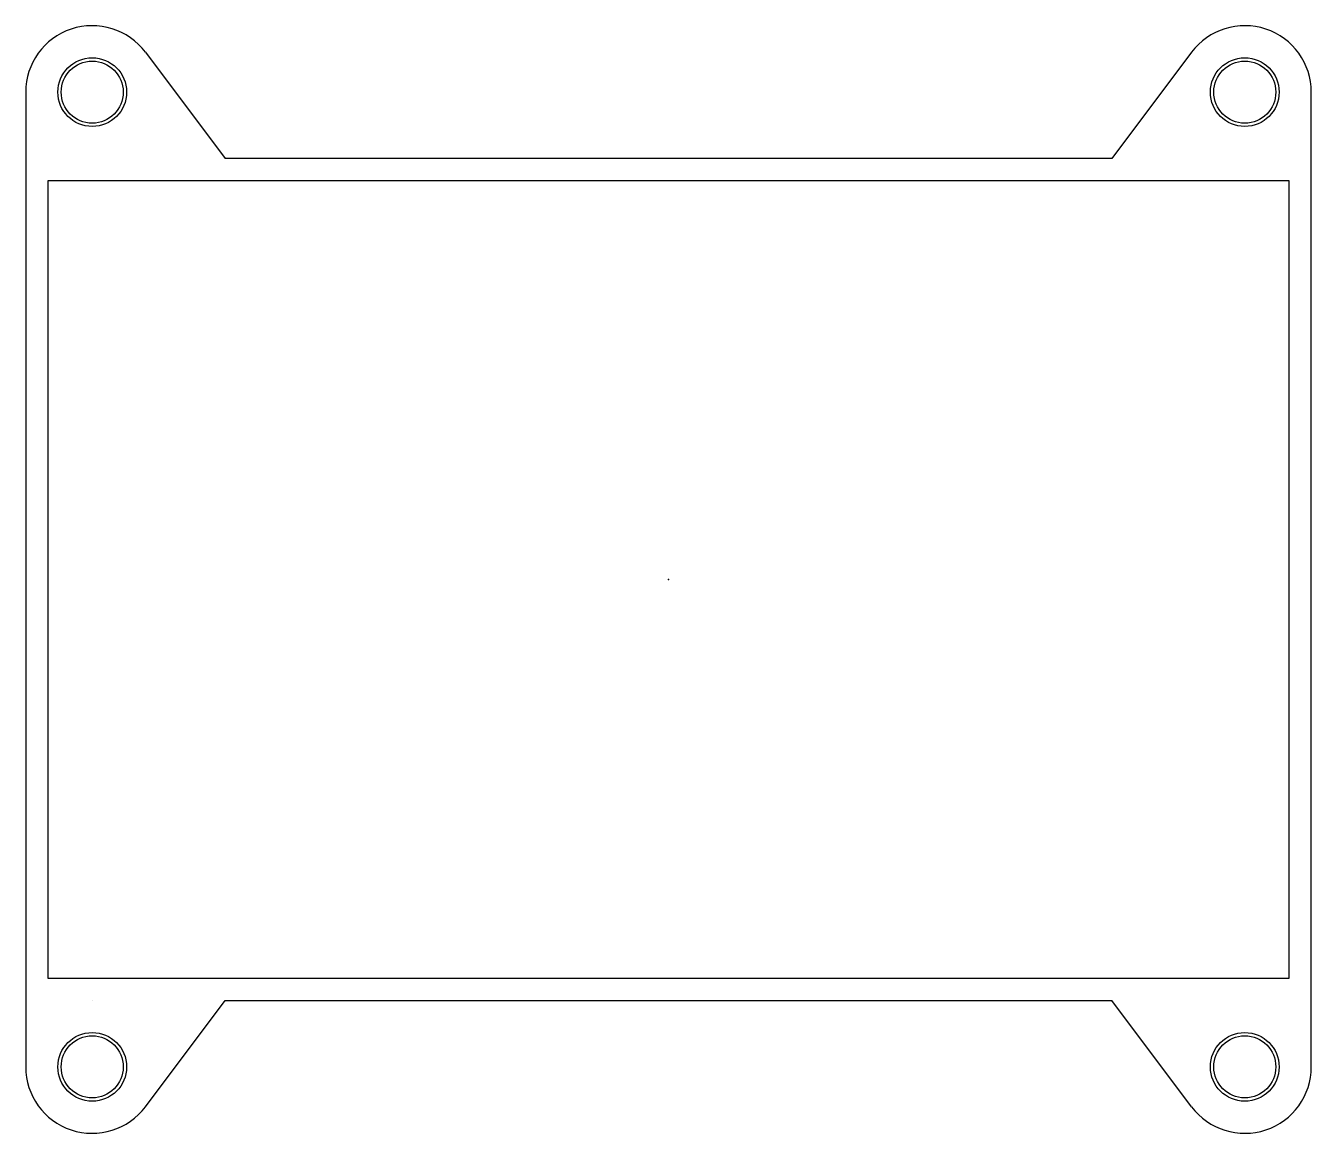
# Model space of a CAD drawing. Header units: centimetres. Extents: x -2.9 to 2.9, y -2.5 to 2.5.
import ezdxf

# ---------------------------------------------------------------- set-up
doc = ezdxf.new("R2010")
doc.units = ezdxf.units.CM
doc.header["$MEASUREMENT"] = 0
doc.layers.add('Boitier v5_Sketch2', color=7, linetype='Continuous')

msp = doc.modelspace()

# ---------------------------------------------------------------- linework, layer by layer
at = {"layer": 'Boitier v5_Sketch2'}
for p, q in [((-2.36, 2.38), (-2, 1.9)), ((2.36, 2.38), (2, 1.9)), ((-2.9, 2.2), (-2.9, -2.2)), ((2.9, -2.2), (2.9, 2.2)), ((2, 1.9), (-2, 1.9)), ((2.8, 1.8), (-2.8, 1.8)), ((-2.8, 1.8), (-2.8, -1.8)), ((2.8, -1.8), (2.8, 1.8)), ((-2.8, -1.8), (2.8, -1.8)), ((-2.6, -1.9), (-2.6, -1.9)), ((-2.36, -2.38), (-2, -1.9)), ((-2, -1.9), (2, -1.9)), ((2.36, -2.38), (2, -1.9))]:
    msp.add_line(p, q, dxfattribs=at)
for centre, radius in [((-2.6, 2.2), 0.155), ((-2.6, 2.2), 0.14), ((2.6, 2.2), 0.155), ((2.6, 2.2), 0.14), ((-2.6, -2.2), 0.155), ((-2.6, -2.2), 0.14), ((2.6, -2.2), 0.155), ((2.6, -2.2), 0.14)]:
    msp.add_circle(centre, radius, dxfattribs=at)
for centre, start, end in [((-2.6, 2.2), 36.8699, 180.00571), ((2.6, 2.2), 359.99192, 143.1301), ((-2.6, -2.2), 179.99192, 323.1301), ((2.6, -2.2), 216.8699, 0)]:
    msp.add_arc(centre, 0.3, start, end, dxfattribs=at)
msp.add_point((0, 0), dxfattribs=at)

doc.saveas('drawing.dxf')
